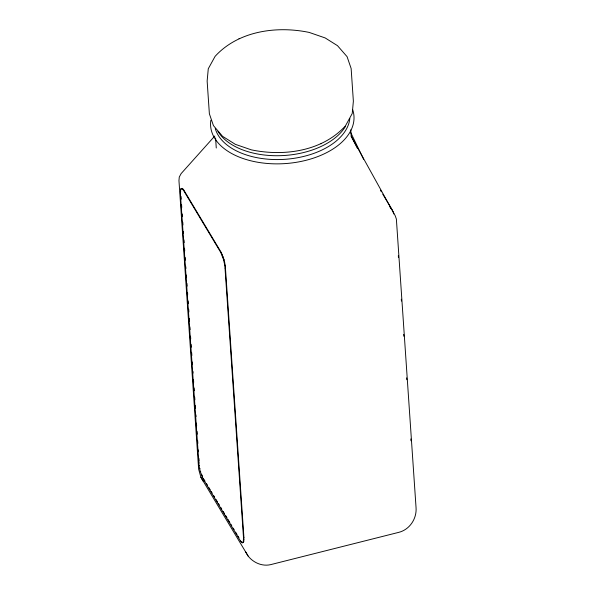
<?xml version="1.0" encoding="UTF-8"?>
<svg xmlns="http://www.w3.org/2000/svg" width="595" height="595" viewBox="0 0 595 595"><rect width="100%" height="100%" fill="white"/><g stroke="black" fill="none" stroke-linecap="round" stroke-linejoin="round"><path stroke-width="0.89" d="M180.352 191.419L181.021 188.719L182.115 188.37L183.892 190.184L221.176 252.354L224.01 259.561L225.267 265.482L243.92 537.486L243.749 541.465L243.296 542.469L242.202 542.811L240.425 540.996L203.133 478.834L200.307 471.619L199.05 465.699L180.389 193.695L180.352 191.419L180.776 191.315M242.202 542.811L243.325 541.569L243.496 537.59L224.843 265.593L223.579 259.673L220.752 252.459L183.468 190.296L181.691 188.474L182.115 188.37M214.802 136.002L181.125 173.606L179.281 177.035L178.954 180.568L198.626 469.105L200.894 477.302L203.341 481.407M223.021 136.597L235.352 144.34L251.283 149.836C283.718 156.634 322.148 151.405 345.42 125.917L352.233 113.504L353.37 101.202L351.139 68.499L347.071 56.651L337.491 45.674L325.16 37.931L309.229 32.435C276.794 25.637 238.364 30.858 215.093 56.354L208.272 68.767L207.142 81.069L209.373 113.771L213.441 125.612L222.366 136.069M239.004 38.682L239.495 38.519M321.017 143.752L321.508 143.581M181.021 188.719L181.445 188.608L180.56 189.723M182.524 189.017L182.948 188.905M183.468 190.296L183.892 190.184M220.752 252.459L221.176 252.354M391.436 209.447L391.867 209.336L392.849 211.277L393.816 213.739L393.392 213.843M221.742 254.392L222.166 254.288M392.425 211.381L392.849 211.277M222.709 256.854L223.132 256.75M223.579 259.673L224.01 259.561M224.308 262.648L224.739 262.544M224.843 265.593L225.267 265.482M225.141 268.293L225.564 268.189M198.752 462.999L199.176 462.888M199.05 465.699L199.474 465.588M199.578 468.637L200.002 468.533M200.307 471.619L200.731 471.508M201.184 474.431L201.608 474.327L202.575 476.788L202.151 476.893M203.133 478.834L203.564 478.722M243.496 537.59L243.92 537.486M243.541 539.873L243.965 539.762M240.425 540.996L241.793 542.171L241.369 542.276M243.325 541.569L243.749 541.465M242.872 542.573L243.296 542.469M200.894 477.302L248.085 556.005C253.299 562.721 262.291 566.663 270.725 564.618L398.419 532.436C409.524 529.862 416.931 518.795 416.046 507.602L396.374 219.064L395.169 215.665L351.191 136.225L350.753 129.807M380.391 190.214L381.35 191.806M382.778 194.193L391.867 209.336M389.524 206.257L390.96 208.652M204.04 479.518L204.992 481.117M206.428 483.504L207.387 485.096M208.823 487.491L210.251 489.878M211.21 491.477L212.17 493.069M213.598 495.457L214.557 497.056M215.992 499.443L217.428 501.838M218.38 503.43L219.339 505.021M220.775 507.416L221.727 509.008M223.162 511.403L224.598 513.79M225.55 515.382L226.985 517.776M227.945 519.368L229.856 522.559M230.808 524.15L231.767 525.742M233.203 528.137L234.155 529.729M235.59 532.123L237.026 534.511M237.978 536.102L238.937 537.702M245.646 551.9L248.085 556.005M351.191 136.225L357.543 148.616M350.782 132.67L363.59 159.252M398.33 255.709L398.457 257.561M401.298 299.211L401.424 301.055M403.693 334.375L403.819 336.227M406.66 377.87L406.787 379.722M410.825 438.946L410.952 440.798M215.583 137.921L216.268 147.999M181.006 196.365L181.192 199.139M181.572 204.695L181.765 207.469M182.204 213.947L182.397 216.721M182.777 222.277L182.963 225.051M183.401 231.529L183.528 233.381M183.974 239.859L184.16 242.634M184.539 248.189L184.733 250.964M185.171 257.442L185.357 260.223M185.804 266.701L185.93 268.546M186.369 275.024L186.562 277.805M186.934 283.354L187.127 286.136M187.566 292.614L187.693 294.458M188.139 300.936L188.325 303.718M188.704 309.266L188.89 312.04M189.336 318.518L189.522 321.3M189.902 326.848L190.095 329.63M190.534 336.108L190.72 338.882M191.099 344.431L191.292 347.212M191.672 352.761L191.858 355.542M192.297 362.02L192.49 364.795M192.929 371.273L193.055 373.125M193.501 379.603L193.687 382.377M194.067 387.933L194.253 390.707M194.699 397.185L194.885 399.959M195.264 405.515L195.458 408.289M195.896 414.767L196.023 416.619M196.462 423.097L196.655 425.871M197.034 431.427L197.22 434.201M197.659 440.679L197.852 443.454M198.291 449.932L198.418 451.784M198.864 458.262L199.05 461.036M345.531 126.319A67.889 40.386 -3.9 0 1 281.338 155.645A67.889 40.386 -3.9 0 1 217.889 131.309M352.679 109.614A71.839 42.736 -3.9 0 1 286.031 163.528A71.839 42.736 -3.9 0 1 210.838 120.272M349.83 118.435A67.889 40.386 -3.9 0 1 285.578 159.267A67.889 40.386 -3.9 0 1 215.234 128.408"/></g></svg>
